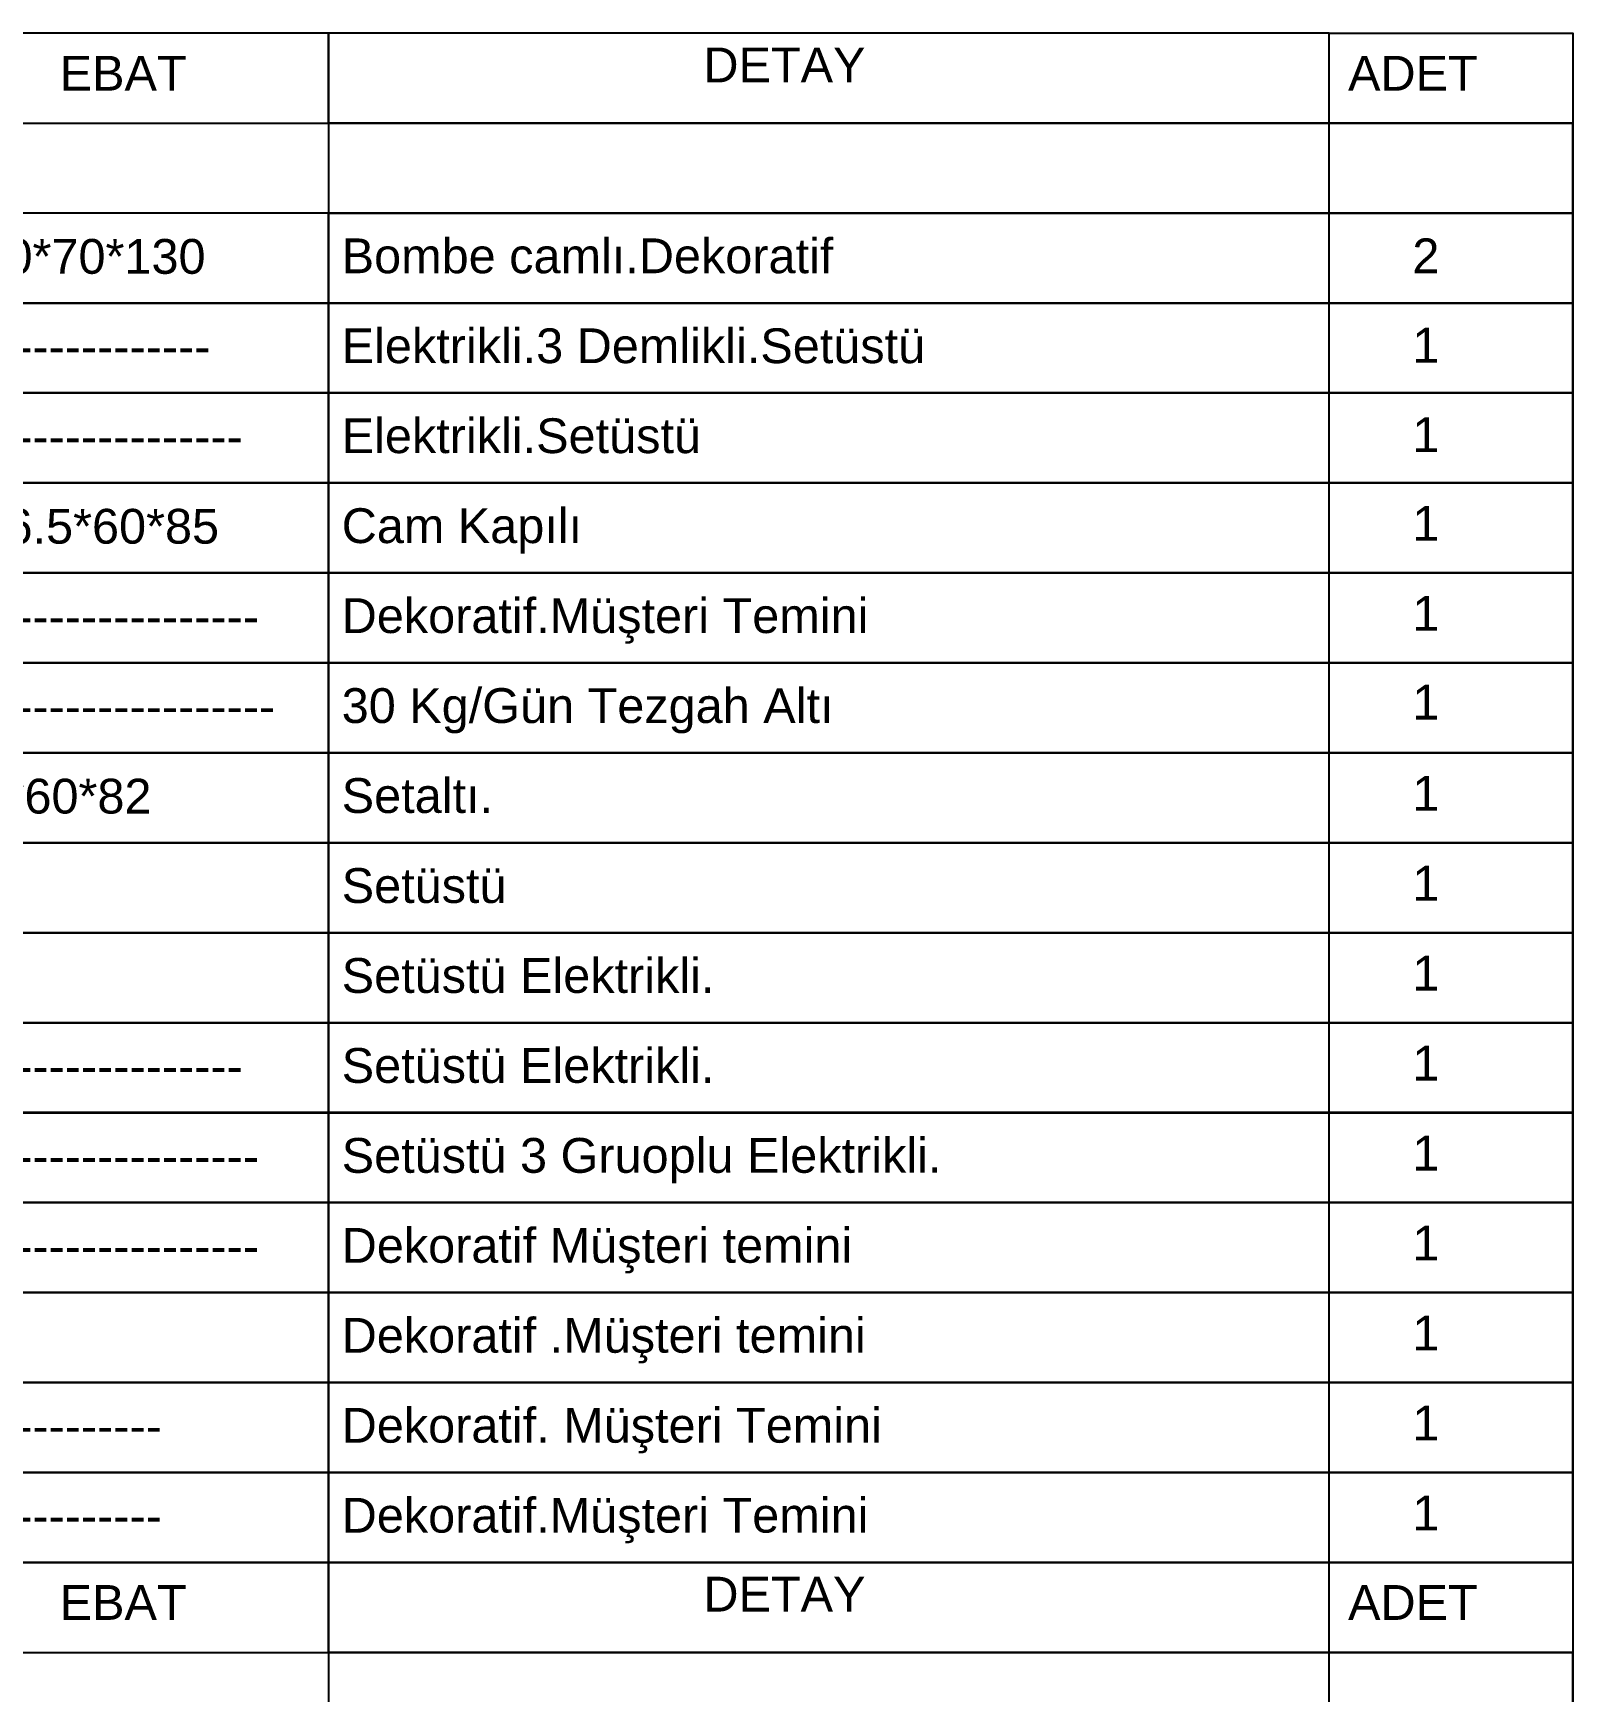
# Model space of a CAD drawing. Header units: centimetres. Extents: x 2135 to 5458, y 2057 to 4523.
# Drawn here: x 4865 to 5433, y 3902 to 4514 of the extents above; entities that cross this region are included whole.
import ezdxf

# ---------------------------------------------------------------- set-up
doc = ezdxf.new("R2010")
doc.units = ezdxf.units.CM
doc.header["$LTSCALE"] = 50
doc.layers.add('ANTET', color=250, linetype='Continuous')
doc.styles.add('antet', font='arial.ttf')

# ---------------------------------------------------------------- blocks, each defined once
blk = doc.blocks.new('001')
at = {"layer": 'ANTET', "color": 251}
for points in [[(4655.86, 3926.23), (5500.53, 3926.23), (5500.53, 3959.44), (4655.86, 3959.44)], [(4655.86, 3926.23), (5500.53, 3926.23), (5500.53, 3959.44), (4655.86, 3959.44)], [(4984.78, 3926.23), (5131.16, 3926.23), (5131.16, 3959.44), (4984.78, 3959.44)], [(5131.16, 3926.23), (5500.53, 3926.23), (5500.53, 3959.44), (5131.16, 3959.44)], [(5590.53, 3926.23), (5500.53, 3926.23), (5500.53, 3959.44), (5590.53, 3959.44)], [(5590.53, 3926.23), (5500.53, 3926.23), (5500.53, 3959.44), (5590.53, 3959.44)], [(5131.16, 3893.02), (5590.53, 3893.02), (5590.53, 3926.23), (5131.16, 3926.23)], [(5131.16, 3893.02), (5590.53, 3893.02), (5590.53, 3926.23), (5131.16, 3926.23)], [(5500.53, 3926.23), (5590.53, 3926.23), (5590.53, 3627.34), (5500.53, 3627.34)], [(4984.78, 3859.81), (5131.16, 3859.81), (5131.16, 3893.02), (4984.78, 3893.02)], [(5131.16, 3859.81), (5590.53, 3859.81), (5590.53, 3893.02), (5131.16, 3893.02)], [(5131.16, 3859.81), (5590.53, 3859.81), (5590.53, 3893.02), (5131.16, 3893.02)], [(5500.53, 3893.02), (5590.53, 3893.02), (5590.53, 3594.13), (5500.53, 3594.13)], [(4984.78, 3826.6), (5131.16, 3826.6), (5131.16, 3859.81), (4984.78, 3859.81)], [(5131.16, 3826.6), (5590.53, 3826.6), (5590.53, 3859.81), (5131.16, 3859.81)], [(5131.16, 3826.6), (5590.53, 3826.6), (5590.53, 3859.81), (5131.16, 3859.81)], [(5500.53, 3859.81), (5590.53, 3859.81), (5590.53, 3560.92), (5500.53, 3560.92)], [(4984.78, 3793.39), (5131.16, 3793.39), (5131.16, 3826.6), (4984.78, 3826.6)], [(4984.78, 3793.39), (5131.16, 3793.39), (5131.16, 3826.6), (4984.78, 3826.6)], [(4984.78, 3793.39), (5131.16, 3793.39), (5131.16, 3826.6), (4984.78, 3826.6)], [(5131.16, 3793.39), (5590.53, 3793.39), (5590.53, 3826.6), (5131.16, 3826.6)], [(5131.16, 3793.39), (5590.53, 3793.39), (5590.53, 3826.6), (5131.16, 3826.6)], [(5131.16, 3793.39), (5590.53, 3793.39), (5590.53, 3826.6), (5131.16, 3826.6)], [(5500.53, 3826.6), (5590.53, 3826.6), (5590.53, 3527.71), (5500.53, 3527.71)], [(4984.78, 3760.18), (5131.16, 3760.18), (5131.16, 3793.39), (4984.78, 3793.39)], [(4984.78, 3760.18), (5131.16, 3760.18), (5131.16, 3793.39), (4984.78, 3793.39)], [(4984.78, 3760.18), (5131.16, 3760.18), (5131.16, 3793.39), (4984.78, 3793.39)], [(5131.16, 3760.18), (5590.53, 3760.18), (5590.53, 3793.39), (5131.16, 3793.39)], [(5131.16, 3760.18), (5590.53, 3760.18), (5590.53, 3793.39), (5131.16, 3793.39)], [(5131.16, 3760.18), (5590.53, 3760.18), (5590.53, 3793.39), (5131.16, 3793.39)], [(5131.16, 3760.18), (5590.53, 3760.18), (5590.53, 3793.39), (5131.16, 3793.39)], [(5500.53, 3793.39), (5590.53, 3793.39), (5590.53, 3494.5), (5500.53, 3494.51)], [(4984.78, 3726.97), (5131.16, 3726.97), (5131.16, 3760.18), (4984.78, 3760.18)], [(4984.78, 3726.97), (5131.16, 3726.97), (5131.16, 3760.18), (4984.78, 3760.18)], [(5131.16, 3726.97), (5590.53, 3726.97), (5590.53, 3760.18), (5131.16, 3760.18)], [(5131.16, 3726.97), (5590.53, 3726.97), (5590.53, 3760.18), (5131.16, 3760.18)], [(5131.16, 3726.97), (5590.53, 3726.97), (5590.53, 3760.18), (5131.16, 3760.18)], [(5131.16, 3726.97), (5590.53, 3726.97), (5590.53, 3760.18), (5131.16, 3760.18)], [(5131.16, 3726.97), (5590.53, 3726.97), (5590.53, 3760.18), (5131.16, 3760.18)], [(5131.16, 3726.97), (5590.53, 3726.97), (5590.53, 3760.18), (5131.16, 3760.18)], [(5131.16, 3726.97), (5590.53, 3726.97), (5590.53, 3760.18), (5131.16, 3760.18)], [(5131.16, 3726.97), (5590.53, 3726.97), (5590.53, 3760.18), (5131.16, 3760.18)], [(5500.53, 3760.18), (5590.53, 3760.18), (5590.53, 3461.29), (5500.53, 3461.3)], [(4984.78, 3693.76), (5131.16, 3693.76), (5131.16, 3726.97), (4984.78, 3726.97)], [(4984.78, 3693.76), (5131.16, 3693.76), (5131.16, 3726.97), (4984.78, 3726.97)], [(4984.78, 3693.76), (5131.16, 3693.76), (5131.16, 3726.97), (4984.78, 3726.97)], [(4984.78, 3693.76), (5131.16, 3693.76), (5131.16, 3726.97), (4984.78, 3726.97)], [(5131.16, 3693.76), (5590.53, 3693.76), (5590.53, 3726.97), (5131.16, 3726.97)], [(5131.16, 3693.76), (5590.53, 3693.76), (5590.53, 3726.97), (5131.16, 3726.97)], [(5131.16, 3693.76), (5590.53, 3693.76), (5590.53, 3726.97), (5131.16, 3726.97)], [(5131.16, 3693.76), (5590.53, 3693.76), (5590.53, 3726.97), (5131.16, 3726.97)], [(5131.16, 3693.76), (5590.53, 3693.76), (5590.53, 3726.97), (5131.16, 3726.97)], [(5500.53, 3726.97), (5590.53, 3726.97), (5590.53, 3428.08), (5500.53, 3428.09)], [(4984.78, 3660.55), (5131.16, 3660.55), (5131.16, 3693.76), (4984.78, 3693.76)], [(4984.78, 3660.54), (5131.16, 3660.54), (5131.16, 3693.75), (4984.78, 3693.75)], [(5131.16, 3660.55), (5590.53, 3660.55), (5590.53, 3693.76), (5131.16, 3693.76)], [(5131.16, 3660.55), (5590.53, 3660.55), (5590.53, 3693.76), (5131.16, 3693.76)], [(5131.16, 3660.55), (5590.53, 3660.55), (5590.53, 3693.76), (5131.16, 3693.76)], [(5131.16, 3660.55), (5590.53, 3660.55), (5590.53, 3693.76), (5131.16, 3693.76)], [(5131.16, 3660.55), (5590.53, 3660.55), (5590.53, 3693.76), (5131.16, 3693.76)], [(5131.16, 3660.55), (5590.53, 3660.55), (5590.53, 3693.76), (5131.16, 3693.76)], [(5131.16, 3660.55), (5590.53, 3660.55), (5590.53, 3693.76), (5131.16, 3693.76)], [(5131.16, 3660.55), (5590.53, 3660.55), (5590.53, 3693.76), (5131.16, 3693.76)], [(5131.16, 3660.54), (5590.53, 3660.54), (5590.53, 3693.75), (5131.16, 3693.75)], [(5500.53, 3693.76), (5590.53, 3693.76), (5590.53, 3660.56), (5500.53, 3660.56)], [(5500.53, 3693.76), (5590.53, 3693.76), (5590.53, 3394.87), (5500.53, 3394.88)], [(5500.53, 3693.75), (5590.53, 3693.75), (5590.53, 3660.55), (5500.53, 3660.55)], [(4984.78, 3627.34), (5131.16, 3627.34), (5131.16, 3660.55), (4984.78, 3660.55)], [(4984.78, 3627.34), (5131.16, 3627.34), (5131.16, 3660.55), (4984.78, 3660.55)], [(4984.78, 3627.34), (5131.16, 3627.34), (5131.16, 3660.55), (4984.78, 3660.55)], [(4984.78, 3627.33), (5131.16, 3627.33), (5131.16, 3660.54), (4984.78, 3660.54)], [(5131.16, 3627.34), (5590.53, 3627.34), (5590.53, 3660.55), (5131.16, 3660.55)], [(5131.16, 3627.34), (5590.53, 3627.34), (5590.53, 3660.55), (5131.16, 3660.55)], [(5131.16, 3627.34), (5590.53, 3627.34), (5590.53, 3660.55), (5131.16, 3660.55)], [(5131.16, 3627.34), (5590.53, 3627.34), (5590.53, 3660.55), (5131.16, 3660.55)], [(5131.16, 3627.34), (5590.53, 3627.34), (5590.53, 3660.55), (5131.16, 3660.55)], [(5131.16, 3627.34), (5590.53, 3627.34), (5590.53, 3660.55), (5131.16, 3660.55)], [(5131.16, 3627.34), (5590.53, 3627.34), (5590.53, 3660.55), (5131.16, 3660.55)], [(5131.16, 3627.34), (5590.53, 3627.34), (5590.53, 3660.55), (5131.16, 3660.55)], [(5131.16, 3627.33), (5590.53, 3627.33), (5590.53, 3660.54), (5131.16, 3660.54)], [(5500.53, 3660.55), (5590.53, 3660.55), (5590.53, 3627.34), (5500.53, 3627.34)], [(4984.78, 3594.13), (5131.16, 3594.13), (5131.16, 3627.34), (4984.78, 3627.34)], [(4984.78, 3594.13), (5131.16, 3594.13), (5131.16, 3627.34), (4984.78, 3627.34)], [(4984.78, 3594.13), (5131.16, 3594.13), (5131.16, 3627.34), (4984.78, 3627.34)], [(4984.78, 3594.12), (5131.16, 3594.12), (5131.16, 3627.33), (4984.78, 3627.33)], [(5131.16, 3594.13), (5590.53, 3594.13), (5590.53, 3627.34), (5131.16, 3627.34)], [(5131.16, 3594.13), (5590.53, 3594.13), (5590.53, 3627.34), (5131.16, 3627.34)], [(5131.16, 3594.13), (5590.53, 3594.13), (5590.53, 3627.34), (5131.16, 3627.34)], [(5131.16, 3594.13), (5590.53, 3594.13), (5590.53, 3627.34), (5131.16, 3627.34)], [(5131.16, 3594.13), (5590.53, 3594.13), (5590.53, 3627.34), (5131.16, 3627.34)], [(5131.16, 3594.13), (5590.53, 3594.13), (5590.53, 3627.34), (5131.16, 3627.34)], [(5131.16, 3594.13), (5590.53, 3594.13), (5590.53, 3627.34), (5131.16, 3627.34)], [(5131.16, 3594.13), (5590.53, 3594.13), (5590.53, 3627.34), (5131.16, 3627.34)], [(5131.16, 3594.12), (5590.53, 3594.12), (5590.53, 3627.33), (5131.16, 3627.33)], [(5500.53, 3627.34), (5590.53, 3627.34), (5590.53, 3594.13), (5500.53, 3594.13)], [(4984.78, 3560.92), (5131.16, 3560.92), (5131.16, 3594.13), (4984.78, 3594.13)], [(4984.78, 3560.92), (5131.16, 3560.92), (5131.16, 3594.13), (4984.78, 3594.13)], [(4984.78, 3560.92), (5131.16, 3560.92), (5131.16, 3594.13), (4984.78, 3594.13)], [(4984.78, 3560.91), (5131.16, 3560.91), (5131.16, 3594.12), (4984.78, 3594.12)], [(5131.16, 3560.92), (5590.53, 3560.92), (5590.53, 3594.13), (5131.16, 3594.13)], [(5131.16, 3560.92), (5590.53, 3560.92), (5590.53, 3594.13), (5131.16, 3594.13)], [(5131.16, 3560.92), (5590.53, 3560.92), (5590.53, 3594.13), (5131.16, 3594.13)], [(5131.16, 3560.92), (5590.53, 3560.92), (5590.53, 3594.13), (5131.16, 3594.13)], [(5131.16, 3560.92), (5590.53, 3560.92), (5590.53, 3594.13), (5131.16, 3594.13)], [(5131.16, 3560.92), (5590.53, 3560.92), (5590.53, 3594.13), (5131.16, 3594.13)], [(5131.16, 3560.92), (5590.53, 3560.92), (5590.53, 3594.13), (5131.16, 3594.13)], [(5131.16, 3560.92), (5590.53, 3560.92), (5590.53, 3594.13), (5131.16, 3594.13)], [(5131.16, 3560.91), (5590.53, 3560.91), (5590.53, 3594.12), (5131.16, 3594.12)], [(5500.53, 3594.13), (5590.53, 3594.13), (5590.53, 3560.92), (5500.53, 3560.92)], [(4984.78, 3527.71), (5131.16, 3527.71), (5131.16, 3560.92), (4984.78, 3560.92)], [(4984.78, 3527.71), (5131.16, 3527.71), (5131.16, 3560.92), (4984.78, 3560.92)], [(4984.78, 3527.71), (5131.16, 3527.71), (5131.16, 3560.92), (4984.78, 3560.92)], [(4984.78, 3527.71), (5131.16, 3527.71), (5131.16, 3560.92), (4984.78, 3560.92)], [(5131.16, 3527.71), (5590.53, 3527.71), (5590.53, 3560.92), (5131.16, 3560.92)], [(5131.16, 3527.71), (5590.53, 3527.71), (5590.53, 3560.92), (5131.16, 3560.92)], [(5131.16, 3527.71), (5590.53, 3527.71), (5590.53, 3560.92), (5131.16, 3560.92)], [(5131.16, 3527.71), (5590.53, 3527.71), (5590.53, 3560.92), (5131.16, 3560.92)], [(5131.16, 3527.71), (5590.53, 3527.71), (5590.53, 3560.92), (5131.16, 3560.92)], [(5131.16, 3527.71), (5590.53, 3527.71), (5590.53, 3560.92), (5131.16, 3560.92)], [(5131.16, 3527.71), (5590.53, 3527.71), (5590.53, 3560.92), (5131.16, 3560.92)], [(5131.16, 3527.72), (5590.53, 3527.72), (5590.53, 3560.92), (5131.16, 3560.92)], [(5131.16, 3527.7), (5590.53, 3527.7), (5590.53, 3560.91), (5131.16, 3560.91)], [(5500.53, 3560.92), (5590.53, 3560.92), (5590.53, 3527.71), (5500.53, 3527.71)], [(4984.78, 3494.5), (5131.16, 3494.5), (5131.16, 3527.71), (4984.78, 3527.71)], [(4984.78, 3494.5), (5131.16, 3494.5), (5131.16, 3527.71), (4984.78, 3527.71)], [(4984.78, 3494.5), (5131.16, 3494.5), (5131.16, 3527.71), (4984.78, 3527.71)], [(4984.78, 3494.5), (5131.16, 3494.5), (5131.16, 3527.71), (4984.78, 3527.71)], [(5131.16, 3494.51), (5590.53, 3494.51), (5590.53, 3527.72), (5131.16, 3527.72)], [(5131.16, 3494.51), (5590.53, 3494.51), (5590.53, 3527.72), (5131.16, 3527.72)], [(5131.16, 3494.5), (5590.53, 3494.5), (5590.53, 3527.71), (5131.16, 3527.71)], [(5131.16, 3494.5), (5590.53, 3494.5), (5590.53, 3527.71), (5131.16, 3527.71)], [(5131.16, 3494.5), (5590.53, 3494.5), (5590.53, 3527.71), (5131.16, 3527.71)], [(5131.16, 3494.5), (5590.53, 3494.5), (5590.53, 3527.71), (5131.16, 3527.71)], [(5131.16, 3494.5), (5590.53, 3494.5), (5590.53, 3527.71), (5131.16, 3527.71)], [(5131.16, 3494.5), (5590.53, 3494.5), (5590.53, 3527.71), (5131.16, 3527.71)], [(5131.16, 3494.49), (5590.53, 3494.49), (5590.53, 3527.7), (5131.16, 3527.7)], [(5500.53, 3527.71), (5590.53, 3527.71), (5590.53, 3494.51), (5500.53, 3494.51)], [(4984.78, 3461.29), (5131.16, 3461.29), (5131.16, 3494.5), (4984.78, 3494.5)], [(4984.78, 3461.29), (5131.16, 3461.29), (5131.16, 3494.5), (4984.78, 3494.5)], [(4984.78, 3461.29), (5131.16, 3461.29), (5131.16, 3494.5), (4984.78, 3494.5)], [(4984.78, 3461.29), (5131.16, 3461.29), (5131.16, 3494.5), (4984.78, 3494.5)], [(5131.16, 3461.3), (5590.53, 3461.3), (5590.53, 3494.51), (5131.16, 3494.51)], [(5131.16, 3461.3), (5590.53, 3461.3), (5590.53, 3494.51), (5131.16, 3494.51)], [(5131.16, 3461.29), (5590.53, 3461.29), (5590.53, 3494.5), (5131.16, 3494.5)], [(5131.16, 3461.29), (5590.53, 3461.29), (5590.53, 3494.5), (5131.16, 3494.5)], [(5131.16, 3461.29), (5590.53, 3461.29), (5590.53, 3494.5), (5131.16, 3494.5)], [(5131.16, 3461.29), (5590.53, 3461.29), (5590.53, 3494.5), (5131.16, 3494.5)], [(5131.16, 3461.29), (5590.53, 3461.29), (5590.53, 3494.5), (5131.16, 3494.5)], [(5131.16, 3461.29), (5590.53, 3461.29), (5590.53, 3494.5), (5131.16, 3494.5)], [(5131.16, 3461.28), (5590.53, 3461.28), (5590.53, 3494.49), (5131.16, 3494.49)], [(5500.53, 3494.5), (5590.53, 3494.5), (5590.53, 3461.3), (5500.53, 3461.3)], [(4984.78, 3428.08), (5131.16, 3428.08), (5131.16, 3461.29), (4984.78, 3461.29)], [(4984.78, 3428.08), (5131.16, 3428.08), (5131.16, 3461.29), (4984.78, 3461.29)], [(4984.78, 3428.08), (5131.16, 3428.08), (5131.16, 3461.29), (4984.78, 3461.29)], [(4984.78, 3428.08), (5131.16, 3428.08), (5131.16, 3461.29), (4984.78, 3461.29)], [(5131.16, 3428.09), (5590.53, 3428.09), (5590.53, 3461.3), (5131.16, 3461.3)], [(5131.16, 3428.09), (5590.53, 3428.09), (5590.53, 3461.3), (5131.16, 3461.3)], [(5131.16, 3428.08), (5590.53, 3428.08), (5590.53, 3461.29), (5131.16, 3461.29)], [(5131.16, 3428.08), (5590.53, 3428.08), (5590.53, 3461.29), (5131.16, 3461.29)], [(5131.16, 3428.08), (5590.53, 3428.08), (5590.53, 3461.29), (5131.16, 3461.29)], [(5131.16, 3428.08), (5590.53, 3428.08), (5590.53, 3461.29), (5131.16, 3461.29)], [(5131.16, 3428.08), (5590.53, 3428.08), (5590.53, 3461.29), (5131.16, 3461.29)], [(5131.16, 3428.09), (5590.53, 3428.09), (5590.53, 3461.29), (5131.16, 3461.29)], [(5131.16, 3428.07), (5590.53, 3428.07), (5590.53, 3461.28), (5131.16, 3461.28)], [(5500.53, 3461.29), (5590.53, 3461.29), (5590.53, 3428.09), (5500.53, 3428.09)], [(4984.78, 3394.87), (5131.16, 3394.87), (5131.16, 3428.08), (4984.78, 3428.08)], [(4984.78, 3394.87), (5131.16, 3394.87), (5131.16, 3428.08), (4984.78, 3428.08)], [(4984.78, 3394.87), (5131.16, 3394.87), (5131.16, 3428.08), (4984.78, 3428.08)], [(4984.78, 3394.87), (5131.16, 3394.87), (5131.16, 3428.08), (4984.78, 3428.08)], [(5131.16, 3394.88), (5590.53, 3394.88), (5590.53, 3428.09), (5131.16, 3428.09)], [(5131.16, 3394.88), (5590.53, 3394.88), (5590.53, 3428.09), (5131.16, 3428.09)], [(5131.16, 3394.88), (5590.53, 3394.88), (5590.53, 3428.09), (5131.16, 3428.09)], [(5131.16, 3394.88), (5590.53, 3394.88), (5590.53, 3428.09), (5131.16, 3428.09)], [(5131.16, 3394.87), (5590.53, 3394.87), (5590.53, 3428.08), (5131.16, 3428.08)], [(5131.16, 3394.87), (5590.53, 3394.87), (5590.53, 3428.08), (5131.16, 3428.08)], [(5131.16, 3394.88), (5590.53, 3394.88), (5590.53, 3428.08), (5131.16, 3428.08)], [(5131.16, 3394.87), (5590.53, 3394.87), (5590.53, 3428.08), (5131.16, 3428.08)], [(5131.16, 3394.86), (5590.53, 3394.86), (5590.53, 3428.07), (5131.16, 3428.07)], [(5500.53, 3428.08), (5590.53, 3428.08), (5590.53, 3394.88), (5500.53, 3394.88)]]:
    blk.add_lwpolyline(points, close=True, dxfattribs=at)
at = {"layer": 'ANTET', "color": 251, "style": 'antet'}
for s, height, p in [('EBAT', 12.846, (5031.94, 3938.22)), ('DETAY', 12.846, (5269.58, 3941.29)), ('ADET', 12.846, (5507.56, 3938.22)), ('180*70*130', 12.846, (4991.99, 3870.6)), ('Bombe camlı.Dekoratif', 12.846, (5136.05, 3870.81)), ('2', 12.85, (5531.28, 3870.81)), ('Elektrikli.3 Demlikli.Setüstü', 12.846, (5136.05, 3837.61)), ('1', 12.85, (5531.28, 3837.81)), ('----------------', 12.846, (4991.99, 3837.39)), ('Elektrikli.Setüstü', 12.846, (5136.05, 3804.4)), ('1', 12.85, (5531.28, 3804.81)), ('------------------', 12.846, (4991.99, 3804.18)), ('Cam Kapılı', 12.846, (5136.05, 3771.19)), ('1', 12.85, (5531.28, 3772.02)), ('186.5*60*85', 12.846, (4991.99, 3770.97)), ('Dekoratif.Müşteri Temini', 12.846, (5136.05, 3737.98)), ('1', 12.85, (5531.28, 3738.81)), ('-------------------', 12.846, (4991.99, 3737.76)), ('30 Kg/Gün Tezgah Altı', 12.846, (5136.05, 3704.77)), ('1', 12.85, (5531.28, 3706.02)), ('--------------------', 12.846, (4991.99, 3704.55)), ('60*60*82', 12.846, (4991.99, 3671.34)), ('Setaltı.', 12.846, (5136.05, 3671.56)), ('1', 12.85, (5531.28, 3672.39)), ('Setüstü', 12.846, (5136.05, 3638.34)), ('1', 12.85, (5531.28, 3639.19)), ('Setüstü Elektrikli.', 12.846, (5136.05, 3605.13)), ('1', 12.85, (5531.28, 3605.98)), ('Setüstü Elektrikli.', 12.846, (5136.05, 3571.92)), ('1', 12.85, (5531.28, 3572.77)), ('------------------', 12.846, (4991.99, 3571.71)), ('Setüstü 3 Gruoplu Elektrikli.', 12.846, (5136.05, 3538.71)), ('1', 12.85, (5531.28, 3539.56)), ('-------------------', 12.846, (4991.99, 3538.5)), ('Dekoratif Müşteri temini', 12.846, (5136.05, 3505.5)), ('1', 12.85, (5531.28, 3506.35)), ('-------------------', 12.846, (4991.99, 3505.29)), ('Dekoratif .Müşteri temini', 12.846, (5136.05, 3472.29)), ('1', 12.85, (5531.28, 3473.14)), ('Dekoratif. Müşteri Temini', 12.846, (5136.05, 3439.08)), ('1', 12.85, (5531.28, 3439.93)), ('-------------', 12.846, (4991.99, 3438.87)), ('Dekoratif.Müşteri Temini', 12.846, (5136.05, 3405.87)), ('1', 12.85, (5531.28, 3406.72)), ('-------------', 12.846, (4991.99, 3405.66))]:
    blk.add_text(s, height=height, dxfattribs=at).set_placement(p)
blk = doc.blocks.new('0002')
at = {"layer": 'ANTET', "color": 251}
for points in [[(5937.36, 3926.23), (6782.03, 3926.23), (6782.03, 3959.44), (5937.36, 3959.44)], [(5937.36, 3926.23), (6782.03, 3926.23), (6782.03, 3959.44), (5937.36, 3959.44)], [(6266.28, 3926.23), (6412.66, 3926.23), (6412.66, 3959.44), (6266.28, 3959.44)], [(6412.66, 3926.23), (6782.03, 3926.23), (6782.03, 3959.44), (6412.66, 3959.44)], [(6872.03, 3926.23), (6782.03, 3926.23), (6782.03, 3959.44), (6872.03, 3959.44)], [(6872.03, 3926.23), (6782.03, 3926.23), (6782.03, 3959.44), (6872.03, 3959.44)], [(6412.66, 3893.02), (6872.03, 3893.02), (6872.03, 3926.23), (6412.66, 3926.23)], [(6412.66, 3893.02), (6872.03, 3893.02), (6872.03, 3926.23), (6412.66, 3926.23)], [(6782.03, 3926.23), (6872.03, 3926.23), (6872.03, 3627.34), (6782.03, 3627.34)]]:
    blk.add_lwpolyline(points, close=True, dxfattribs=at)
at = {"layer": 'ANTET', "color": 251, "style": 'antet'}
for s, p in [('EBAT', (6313.44, 3938.22)), ('DETAY', (6551.08, 3941.29)), ('ADET', (6789.06, 3938.22))]:
    blk.add_text(s, height=12.846, dxfattribs=at).set_placement(p)

msp = doc.modelspace()

# ---------------------------------------------------------------- block references
for name, p in [('001', (-157.21, 554.93)), ('0002', (-1438.71, -9.63))]:
    msp.add_blockref(name, p)

doc.saveas('drawing.dxf')
